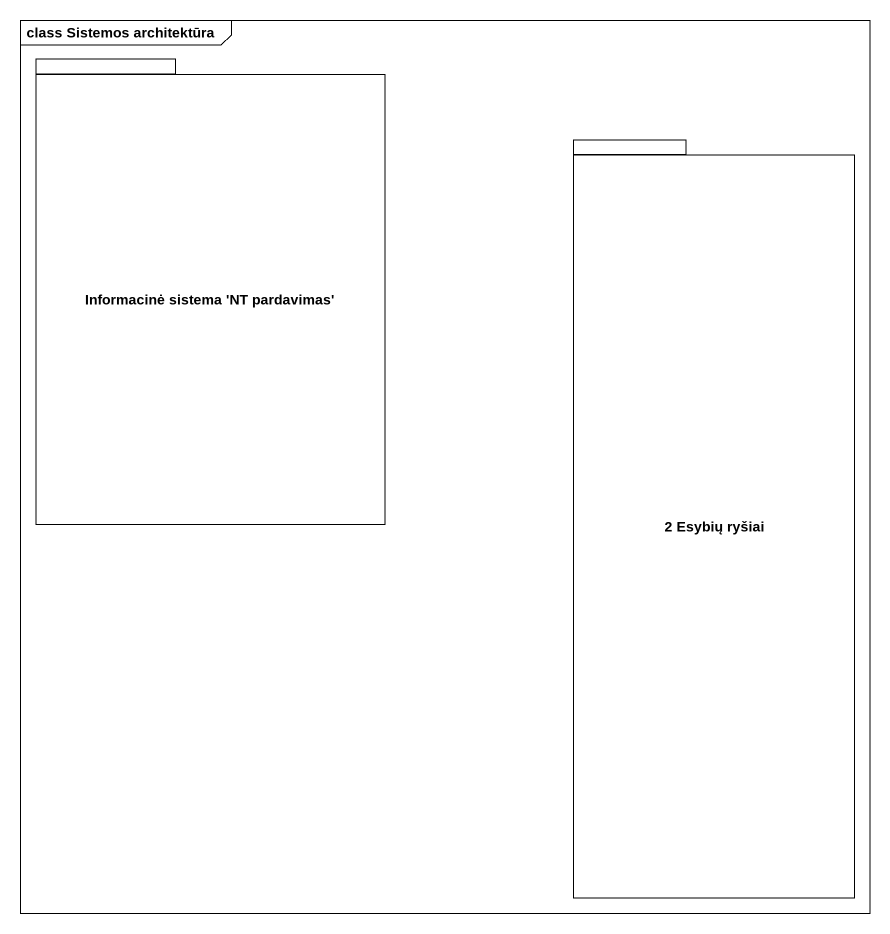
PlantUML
@startuml
mainframe class Sistemos architektūra
package "Informacinė sistema 'NT pardavimas'" as Informacinė_sistema_NT {
}
package "2 Esybių ryšiai" as p2_Esybių_ryšiai {
}
@enduml
